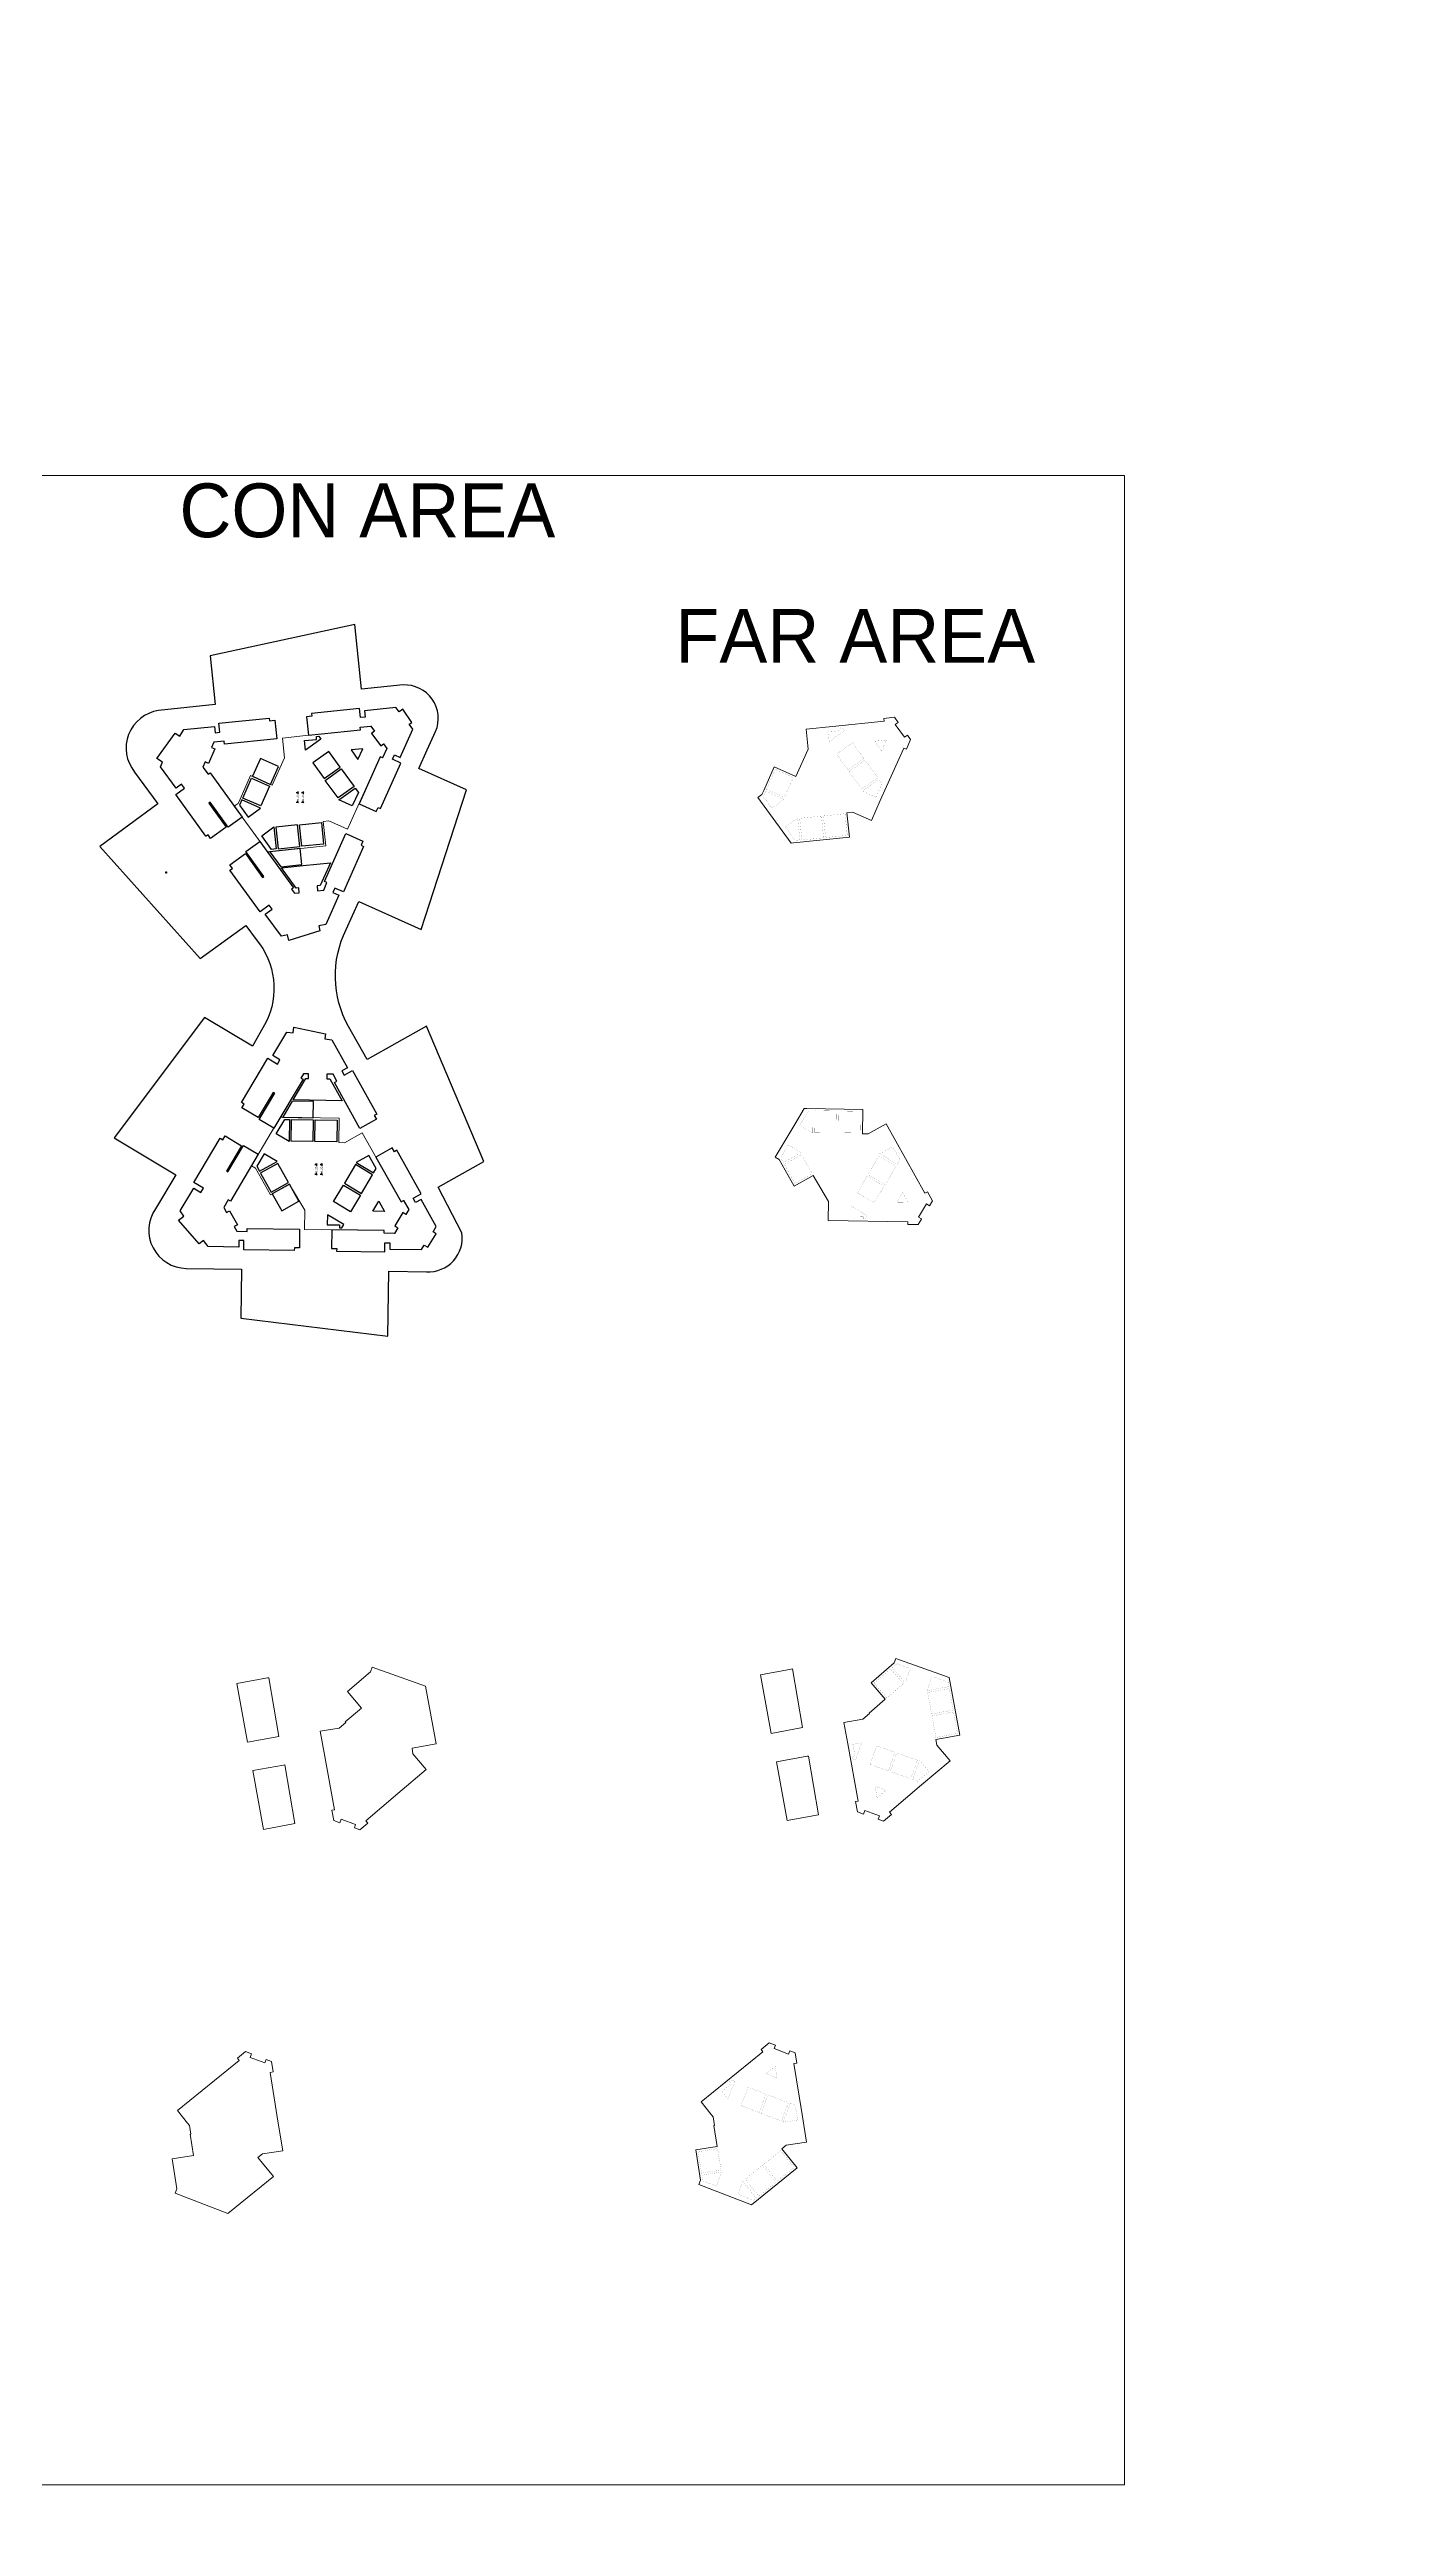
# Model space of a CAD drawing. Header units: metres. Extents: x 256329 to 886268, y -249371 to 355.
# Drawn here: x 283568.8 to 283736.8, y -771.1 to -465 of the extents above; entities that cross this region are included whole.
import ezdxf

# ---------------------------------------------------------------- set-up
doc = ezdxf.new("R2010")
doc.units = ezdxf.units.M
doc.header["$MEASUREMENT"] = 0
doc.header["$PDMODE"] = 35
doc.layers.get('0').update_dxf_attribs({"lineweight": 18})
doc.layers.get('Defpoints').update_dxf_attribs({"lineweight": 20})
doc.layers.add('A-AREA-BUILT UP', color=30, linetype='Continuous', lineweight=0, plot=False)
doc.layers.add('A-AREA-BUP DUCTS', color=114, linetype='Continuous', lineweight=0, plot=False)
doc.layers.add('A_TEXT', color=4, linetype='Continuous', lineweight=0, transparency=0.3)
for name, color, linetype in [('BLK_1_FLR_4_BLT_UP_AREA', 7, 'Continuous'), ('BLK_1_FLR_4_CARPET_AREA', 34, 'Continuous'), ('BLK_1_FLR_4_EXIT_WIDTH_STAIR', 7, 'Continuous')]:
    doc.layers.add(name, color=color, linetype=linetype)
doc.layers.add('BLK_1_FLR_4_BLT_UP_AREA_DEDUCT', color=7, linetype='Continuous', plot=False)
doc.styles.get("Standard").update_dxf_attribs({"font": 'arial.ttf'})
doc.dimstyles.new('METRIC DIM', dxfattribs={"dimtxt": 0.23, "dimasz": 0.18, "dimexe": 0.1, "dimexo": 0.1, "dimgap": 0.09, "dimtad": 0, "dimzin": 0, "dimdsep": 46, "dimtxsty": 'Standard', "dimblk": 'OBLIQUE', "dimcen": 0, "dimdle": 0.1, "dimclrd": 147, "dimclre": 147, "dimclrt": 7, "dimadec": 0, "dimazin": 0, "dimtfac": 1, "dimtofl": 0, "dimtmove": 0, "dimatfit": 2, "dimfxl": 0.125, "dimtolj": 1, "dimtzin": 0, "dimarcsym": 0})

# ---------------------------------------------------------------- blocks, each defined once
blk = doc.blocks.new('_Oblique')
at = {"color": 0, "linetype": 'ByBlock', "lineweight": -2}
blk.add_line((-0.5, -0.5), (0.5, 0.5), dxfattribs=at)
blk = doc.blocks.new('*D142')
at = {"layer": 'BLK_1_FLR_4_EXIT_WIDTH_STAIR', "color": 147, "lineweight": -2, "transparency": 16777216}
for p, q in [((283599.983111, -557.134386), (283600.290174, -557.134386)), ((283599.983111, -558.335986), (283600.290174, -558.335986)), ((283600.190174, -557.034386), (283600.190174, -557.357686)), ((283600.190174, -558.435986), (283600.190174, -558.112686))]:
    blk.add_line(p, q, dxfattribs=at)
at = {"layer": 'Defpoints', "color": 0, "transparency": 16777216}
for p in [(283599.883111, -557.134386), (283599.883111, -558.335986), (283600.190174, -558.335986)]:
    blk.add_point(p, dxfattribs=at)
at = {"layer": 'BLK_1_FLR_4_EXIT_WIDTH_STAIR', "color": 147, "lineweight": -2, "transparency": 16777216, "xscale": 0.18, "yscale": 0.18, "zscale": 0.18}
for p, rotation in [((283600.190174, -557.134386), 90), ((283600.190174, -558.335986), 270)]:
    blk.add_blockref('_Oblique', p, dxfattribs=dict(at, rotation=rotation))
at = {"layer": 'BLK_1_FLR_4_EXIT_WIDTH_STAIR', "color": 7, "transparency": 16777216, "insert": (283600.190174, -557.735186), "char_height": 0.23, "attachment_point": 5, "rotation": 90}
blk.add_mtext('\\A1;1.20', dxfattribs=at)
blk = doc.blocks.new('*D143')
at = {"layer": 'BLK_1_FLR_4_EXIT_WIDTH_STAIR', "color": 147, "lineweight": -2, "transparency": 16777216}
for p, q in [((283599.322165, -557.134386), (283599.629228, -557.134386)), ((283599.322165, -558.335986), (283599.629228, -558.335986)), ((283599.529228, -557.034386), (283599.529228, -557.357686)), ((283599.529228, -558.435986), (283599.529228, -558.112686))]:
    blk.add_line(p, q, dxfattribs=at)
at = {"layer": 'Defpoints', "color": 0, "transparency": 16777216}
for p in [(283599.222165, -557.134386), (283599.222165, -558.335986), (283599.529228, -558.335986)]:
    blk.add_point(p, dxfattribs=at)
at = {"layer": 'BLK_1_FLR_4_EXIT_WIDTH_STAIR', "color": 147, "lineweight": -2, "transparency": 16777216, "xscale": 0.18, "yscale": 0.18, "zscale": 0.18}
for p, rotation in [((283599.529228, -557.134386), 90), ((283599.529228, -558.335986), 270)]:
    blk.add_blockref('_Oblique', p, dxfattribs=dict(at, rotation=rotation))
at = {"layer": 'BLK_1_FLR_4_EXIT_WIDTH_STAIR', "color": 7, "transparency": 16777216, "insert": (283599.529228, -557.735186), "char_height": 0.23, "attachment_point": 5, "rotation": 90}
blk.add_mtext('\\A1;1.20', dxfattribs=at)
blk = doc.blocks.new('*D144')
at = {"layer": 'BLK_1_FLR_4_EXIT_WIDTH_STAIR', "color": 147, "lineweight": -2, "transparency": 16777216}
for p, q in [((283602.282371, -603.241724), (283602.589435, -603.241724)), ((283602.282371, -604.443324), (283602.589435, -604.443324)), ((283602.489435, -603.141724), (283602.489435, -603.465024)), ((283602.489435, -604.543324), (283602.489435, -604.220024))]:
    blk.add_line(p, q, dxfattribs=at)
at = {"layer": 'Defpoints', "color": 0, "transparency": 16777216}
for p in [(283602.182371, -603.241724), (283602.182371, -604.443324), (283602.489435, -604.443324)]:
    blk.add_point(p, dxfattribs=at)
at = {"layer": 'BLK_1_FLR_4_EXIT_WIDTH_STAIR', "color": 147, "lineweight": -2, "transparency": 16777216, "xscale": 0.18, "yscale": 0.18, "zscale": 0.18}
for p, rotation in [((283602.489435, -603.241724), 90), ((283602.489435, -604.443324), 270)]:
    blk.add_blockref('_Oblique', p, dxfattribs=dict(at, rotation=rotation))
at = {"layer": 'BLK_1_FLR_4_EXIT_WIDTH_STAIR', "color": 7, "transparency": 16777216, "insert": (283602.489435, -603.842524), "char_height": 0.23, "attachment_point": 5, "rotation": 90}
blk.add_mtext('\\A1;1.20', dxfattribs=at)
blk = doc.blocks.new('*D145')
at = {"layer": 'BLK_1_FLR_4_EXIT_WIDTH_STAIR', "color": 147, "lineweight": -2, "transparency": 16777216}
for p, q in [((283601.621426, -603.241724), (283601.928489, -603.241724)), ((283601.621426, -604.443324), (283601.928489, -604.443324)), ((283601.828489, -603.141724), (283601.828489, -603.465024)), ((283601.828489, -604.543324), (283601.828489, -604.220024))]:
    blk.add_line(p, q, dxfattribs=at)
at = {"layer": 'Defpoints', "color": 0, "transparency": 16777216}
for p in [(283601.521426, -603.241724), (283601.521426, -604.443324), (283601.828489, -604.443324)]:
    blk.add_point(p, dxfattribs=at)
at = {"layer": 'BLK_1_FLR_4_EXIT_WIDTH_STAIR', "color": 147, "lineweight": -2, "transparency": 16777216, "xscale": 0.18, "yscale": 0.18, "zscale": 0.18}
for p, rotation in [((283601.828489, -603.241724), 90), ((283601.828489, -604.443324), 270)]:
    blk.add_blockref('_Oblique', p, dxfattribs=dict(at, rotation=rotation))
at = {"layer": 'BLK_1_FLR_4_EXIT_WIDTH_STAIR', "color": 7, "transparency": 16777216, "insert": (283601.828489, -603.842524), "char_height": 0.23, "attachment_point": 5, "rotation": 90}
blk.add_mtext('\\A1;1.20', dxfattribs=at)

msp = doc.modelspace()

# ---------------------------------------------------------------- linework, layer by layer
at = {"color": 6, "ltscale": 0.05, "elevation": -101.239328}
msp.add_lwpolyline([(283391.534286, -517.867031), (283701.955427, -517.867031), (283701.955427, -766.872472), (283391.534286, -766.872472)], close=True, dxfattribs=at)
at = {"layer": 'A-AREA-BUILT UP'}
for points, elevation in [([(283673.459712, -547.813466), (283672.165238, -547.949376), (283672.207564, -548.297263), (283665.767937, -548.967084), (283662.509082, -549.306056), (283662.764094, -551.74923), (283661.251036, -555.146765), (283658.57516, -553.953205), (283657.270408, -556.874655), (283657.038543, -557.398192), (283656.552878, -557.750512), (283660.660367, -563.415377), (283660.950102, -563.38902), (283667.893828, -562.663907), (283667.581532, -559.651349), (283668.273866, -559.568202), (283670.602331, -560.607008), (283671.70507, -558.1327), (283672.486558, -556.386614), (283674.610248, -551.627766), (283674.940085, -551.77496), (283675.469865, -550.587807), (283675.058781, -550.021229), (283674.694582, -550.285476), (283673.563881, -548.72702), (283673.929869, -548.461486)], 98.964016), ([(283608.566601, -548.897166), (283607.272126, -549.033077), (283607.314452, -549.380964), (283600.874825, -550.050785), (283597.61597, -550.389756), (283597.870982, -552.832931), (283596.357924, -556.230466), (283593.682048, -555.036905), (283592.377296, -557.958355), (283592.145431, -558.481892), (283591.659766, -558.834213), (283595.767255, -564.499077), (283596.05699, -564.47272), (283603.000716, -563.747607), (283602.68842, -560.73505), (283603.380754, -560.651902), (283605.709219, -561.690708), (283606.811958, -559.2164), (283607.593446, -557.470315), (283609.717136, -552.711467), (283610.046973, -552.85866), (283610.576753, -551.671507), (283610.165669, -551.10493), (283609.801471, -551.369176), (283608.670769, -549.810721), (283609.036757, -549.545187)], -202.251715), ([(283670.19227, -599.460161), (283669.495263, -599.439628), (283669.535314, -596.410708), (283662.602857, -596.313814), (283662.263587, -596.312688), (283661.142512, -598.193732), (283658.682303, -602.324811), (283659.197691, -602.632017), (283661.038106, -605.925072), (283663.398268, -604.620324), (283665.289745, -607.834122), (283665.257673, -610.197682), (283675.123869, -610.331491), (283675.113006, -610.681847), (283676.412835, -610.699086), (283676.822493, -610.011933), (283676.831984, -610.000302), (283676.435957, -609.781503), (283677.421917, -608.127674), (283677.808451, -608.358113), (283678.166903, -607.756854), (283677.540854, -606.617333), (283677.217158, -606.798316), (283672.418995, -598.216609)], -2.288211), ([(283605.299158, -600.543862), (283604.602151, -600.523328), (283604.642202, -597.494408), (283597.709745, -597.397515), (283597.370475, -597.396389), (283596.2494, -599.277433), (283593.789191, -603.408512), (283594.304579, -603.715717), (283596.144994, -607.008773), (283598.505157, -605.704025), (283600.396633, -608.917823), (283600.364561, -611.281383), (283610.230758, -611.415192), (283610.219894, -611.765548), (283611.519723, -611.782787), (283611.929381, -611.095634), (283611.938872, -611.084002), (283611.542846, -610.865203), (283612.528806, -609.211374), (283612.915339, -609.441813), (283613.273792, -608.840555), (283612.647742, -607.701033), (283612.324046, -607.882017), (283607.525884, -599.30031)], -101.239328), ([(283595.779938, -666.883705), (283591.9892, -667.567338), (283593.302305, -674.836158), (283597.17537, -674.126159), (283595.929517, -666.85673)], -101.075355), ([(283607.437385, -670.611612), (283605.688821, -668.554301), (283608.54889, -666.105908), (283608.751433, -665.538213), (283615.35868, -667.898437), (283616.666251, -675.049899), (283613.687808, -675.596798), (283613.802596, -676.284595), (283615.453953, -678.227243), (283611.933245, -681.221679), (283607.961553, -684.595454), (283608.197332, -684.873046), (283607.206645, -685.714512), (283606.547547, -685.480049), (283606.698953, -685.056284), (283604.885406, -684.407306), (283604.733226, -684.832566), (283603.980505, -684.563204), (283603.745787, -683.284629), (283604.093408, -683.227167), (283602.795708, -676.145745), (283602.30697, -673.488986), (283604.637975, -673.09591), (283605.469677, -672.388343), (283605.418197, -672.327774)], -202.281922), ([(283660.67305, -665.800005), (283656.882311, -666.483637), (283658.195417, -673.752457), (283662.068482, -673.042459), (283660.822629, -665.773029)], 98.83689), ([(283672.330497, -669.527911), (283670.581933, -667.470601), (283673.442001, -665.022207), (283673.644545, -664.454512), (283680.251792, -666.814737), (283681.559363, -673.966199), (283678.58092, -674.513098), (283678.695707, -675.200894), (283680.347065, -677.143543), (283676.826357, -680.137979), (283672.854665, -683.511754), (283673.090444, -683.789345), (283672.099757, -684.630812), (283671.440659, -684.396349), (283671.592065, -683.972584), (283669.778518, -683.323605), (283669.626338, -683.748866), (283668.873617, -683.479504), (283668.638899, -682.200928), (283668.98652, -682.143466), (283667.68882, -675.062044), (283667.200082, -672.405286), (283669.531087, -672.01221), (283670.362789, -671.304643), (283670.311309, -671.244073)], -2.369677), ([(283597.761444, -677.678352), (283593.970706, -678.361985), (283595.287409, -685.650722), (283599.156876, -684.920806), (283597.911023, -677.651377)], 0.064158), ([(283662.654556, -676.594652), (283658.863817, -677.278284), (283660.180521, -684.567021), (283664.049987, -683.837106), (283662.804135, -676.567676)], 199.976403), ([(283657.954505, -712.117057), (283658.702377, -712.402824), (283658.540937, -712.825293), (283660.339537, -713.512549), (283660.500161, -713.092183), (283661.154051, -713.342038), (283661.35975, -714.625661), (283661.002439, -714.682737), (283662.008976, -720.986055), (283662.555865, -724.407746), (283660.035004, -724.795319), (283659.492048, -725.236354), (283661.408729, -727.595968), (283655.766339, -732.177983), (283649.225585, -729.678147), (283649.43979, -729.117686), (283648.842805, -725.384682), (283651.510136, -724.968416), (283651.091919, -722.350716), (283651.170902, -722.338123), (283651.001747, -721.263749), (283650.764921, -720.980274), (283649.504882, -719.427758), (283657.172141, -713.208838), (283656.944676, -712.938264)], 98.765998), ([(283593.061393, -713.200758), (283593.809266, -713.486524), (283593.647825, -713.908993), (283595.446425, -714.596249), (283595.607049, -714.175883), (283596.260939, -714.425739), (283596.466638, -715.709362), (283596.109327, -715.766437), (283597.115864, -722.069755), (283597.662753, -725.491446), (283595.141893, -725.879019), (283594.598937, -726.320055), (283596.515617, -728.679669), (283590.873227, -733.261683), (283584.332473, -730.761848), (283584.546678, -730.201387), (283583.949693, -726.468383), (283586.617024, -726.052117), (283586.198808, -723.434416), (283586.27779, -723.421824), (283586.108635, -722.34745), (283585.871809, -722.063975), (283584.611771, -720.511458), (283592.279029, -714.292538), (283592.051564, -714.021965)], -202.449733)]:
    msp.add_lwpolyline(points, close=True, dxfattribs=dict(at, elevation=elevation))
at = {"layer": 'A-AREA-BUP DUCTS', "const_width": 0.01}
for points, elevation in [([(283667.017797, -549.093445), (283667.277896, -549.452131), (283665.37993, -550.826957), (283665.25426, -549.618774), (283666.75756, -549.472728), (283666.736345, -549.12303)], -303.666874), ([(283672.481552, -550.631443), (283671.018139, -550.78366), (283671.866679, -551.953941)], 98.804676), ([(283668.253184, -550.974691), (283666.290424, -552.397727), (283667.697032, -554.337708), (283669.657598, -552.908253)], -303.666874), ([(283669.809852, -553.11458), (283671.395181, -555.30486), (283669.412918, -556.708143), (283667.826365, -554.552732)], -303.783574), ([(283658.269139, -559.096699), (283659.787306, -557.998729), (283657.497943, -556.981964), (283657.209795, -557.628823)], -202.562107), ([(283659.829091, -557.715738), (283657.601258, -556.751262), (283658.701198, -554.28547), (283660.936124, -555.283681)], -202.562107), ([(283671.540951, -555.506111), (283671.929177, -556.037533), (283671.177031, -557.722898), (283669.507905, -556.982309)], -303.666874), ([(283664.403423, -560.06076), (283661.718017, -560.341109), (283661.998839, -563.031048), (283664.686764, -562.750436)], -303.783574), ([(283667.6183, -562.444391), (283664.935413, -562.724478), (283664.655737, -560.045523), (283667.341143, -559.765173)], -303.783574), ([(283661.464846, -560.3126), (283661.751174, -563.054493), (283661.182729, -563.110293), (283659.949116, -561.409357)], -303.740933), ([(283663.38242, -596.574734), (283663.343893, -599.331269), (283661.735033, -598.37101), (283662.810313, -596.567444)], -303.698292), ([(283663.633518, -596.57458), (283666.333254, -596.612314), (283666.292883, -599.313724), (283663.593542, -599.275996)], -303.698292), ([(283666.583229, -596.615808), (283669.282966, -596.653542), (283669.245409, -599.340623), (283666.54352, -599.306175)], -303.698292), ([(283659.69267, -603.005233), (283661.881291, -601.786657), (283660.271468, -600.824407), (283659.348065, -602.382712)], -303.698292), ([(283661.954023, -602.029556), (283659.855801, -603.202207), (283659.822886, -603.224492), (283661.132089, -605.584674), (283663.271292, -604.386544)], -202.562107), ([(283672.302593, -605.740975), (283673.679915, -603.428991), (283671.577164, -602.169027), (283670.196638, -604.48639)], -303.698292), ([(283673.811257, -603.209765), (283674.144404, -602.639761), (283673.234933, -601.031822), (283671.653913, -601.924566)], -303.698292), ([(283670.946331, -608.017606), (283668.840375, -606.763021), (283670.074891, -604.70745), (283672.174644, -605.955751)], -303.698292), ([(283669.59406, -609.651392), (283669.58483, -609.999726), (283669.88227, -609.999701), (283670.109229, -609.618168), (283668.093936, -608.419348), (283668.077379, -609.622105)], -202.562107), ([(283674.467525, -606.700084), (283675.177116, -607.968916), (283673.723585, -607.948866)], 98.804676), ([(283672.990114, -665.750625), (283674.569355, -667.608715), (283672.512568, -669.356835), (283670.935243, -667.500041)], -2.288211), ([(283675.434309, -665.730755), (283674.804316, -667.497517), (283673.176265, -665.585462), (283673.746699, -665.120633)], -202.505803), ([(283678.124613, -666.691155), (283677.496399, -668.457116), (283680.20777, -667.96137), (283680.104959, -667.399072)], -202.505803), ([(283680.252825, -668.205105), (283680.737693, -670.859794), (283678.068008, -671.349336), (283677.582391, -668.693366)], -2.288211), ([(283680.783156, -671.105626), (283678.114167, -671.595041), (283678.598359, -674.255601), (283681.268274, -673.761687)], -2.288211), ([(283669.405848, -674.90397), (283668.301252, -675.102333), (283668.576323, -676.587049), (283668.234033, -676.660927), (283668.289191, -676.93061), (283668.635216, -677.049432)], -303.826214), ([(283673.525769, -676.094857), (283671.260632, -675.302361), (283670.444077, -677.591454), (283672.70072, -678.408578)], -2.288211), ([(283673.761422, -676.178331), (283676.304469, -677.085475), (283675.484132, -679.385174), (283672.942378, -678.474404)], -2.288211), ([(283676.339315, -679.698934), (283675.717627, -679.4773), (283676.560878, -677.111967), (283677.751192, -678.499709)], -303.647188), ([(283671.051205, -680.308719), (283672.420381, -680.796836), (283671.31292, -681.738635), (283671.051205, -680.308719)], 98.804676), ([(283657.547386, -715.944327), (283658.905051, -716.463603), (283658.675884, -715.028006)], 98.762035), ([(283653.675714, -716.867227), (283653.257244, -716.707163), (283653.027353, -716.894189), (283653.24818, -717.158029), (283652.079303, -718.121938), (283652.84215, -719.046998)], -303.826214), ([(283655.322328, -717.611906), (283657.563779, -718.468487), (283656.689632, -720.753978), (283654.455392, -719.877271)], -303.451935), ([(283657.807273, -718.562869), (283660.328904, -719.526672), (283659.454757, -721.812163), (283656.940337, -720.828233)], -303.576706), ([(283660.551249, -719.611899), (283661.169634, -719.848417), (283661.460399, -721.669583), (283659.658306, -721.951256)], -303.900273), ([(283651.975135, -727.878592), (283649.555922, -728.266783), (283649.130054, -725.60058), (283651.549227, -725.215341)], -202.569206), ([(283652.070002, -728.118522), (283649.597076, -728.518056), (283649.708858, -729.222963), (283651.403303, -729.861878)], -303.900273), ([(283657.073045, -727.305229), (283654.972312, -729.020711), (283656.670144, -731.123742), (283658.762273, -729.416982)], -202.569206), ([(283661.040166, -727.542393), (283659.360367, -725.474403), (283657.265273, -727.176725), (283658.955059, -729.244753)], -303.815841), ([(283654.678641, -729.293598), (283654.077478, -730.89333), (283656.033329, -731.637368), (283656.362551, -731.366439)], -303.900273)]:
    msp.add_lwpolyline(points, close=True, dxfattribs=dict(at, elevation=elevation))
at = {"layer": 'BLK_1_FLR_4_BLT_UP_AREA', "color": 14, "elevation": -402.455059}
msp.add_lwpolyline([(283582.168547, -558.545826), (283575.013824, -563.819304), (283587.433037, -577.72022), (283593.101213, -573.607186), (283594.367653, -575.352468, -0.299105), (283595.588335, -585.648254), (283593.917754, -588.57747), (283587.966667, -585.032446), (283576.786353, -599.957805), (283584.420904, -604.508521), (283581.895158, -608.739575, 0.598094), (283585.708856, -616.115621), (283592.575, -616.212104), (283592.489638, -622.288853), (283610.691463, -624.517384), (283610.804679, -616.468265), (283615.482026, -616.53399, 0.48087), (283619.856472, -611.72105), (283616.940242, -606.040497), (283622.599898, -602.8778), (283615.499044, -586.120636), (283608.114642, -590.247626), (283605.812712, -586.128792, -0.247903), (283605.541327, -574.126123), (283607.106768, -570.653612), (283614.81891, -574.129195), (283620.451072, -556.823028), (283614.540197, -554.159211), (283615.57211, -551.871258), (283616.603459, -549.583049, 0.55286), (283612.582598, -543.808083), (283607.43583, -544.343404), (283606.599172, -536.337338), (283588.672004, -540.193783), (283589.303139, -546.238323), (283582.26324, -546.983369, 0.58126), (283579.314093, -554.607143)], format="xyb", close=True, dxfattribs=at)
at = {"layer": 'BLK_1_FLR_4_BLT_UP_AREA_DEDUCT', "color": 14}
for points, elevation in [([(283607.11674, -558.53281), (283609.243717, -559.48086), (283609.469173, -558.979196), (283609.770387, -559.114567), (283612.299972, -553.485964), (283611.249446, -553.018101), (283611.493761, -552.470096), (283612.224435, -552.795849), (283613.790084, -549.284058), (283613.338006, -548.661124), (283613.653498, -548.44582), (283612.530846, -546.800761), (283612.083137, -547.125675), (283611.725634, -546.63306), (283611.725634, -546.63306), (283611.69615, -546.592434), (283607.795237, -547.000675), (283607.878505, -547.79633), (283607.281763, -547.858781), (283607.162044, -546.715029), (283601.222009, -547.33578), (283601.258619, -547.686105), (283600.612139, -547.753662), (283600.874825, -550.050785), (283607.314452, -549.380964), (283607.272126, -549.033077), (283608.566601, -548.897166), (283609.036757, -549.545187), (283608.670744, -549.810749), (283609.801471, -551.369176), (283610.165674, -551.104937), (283610.576753, -551.671507), (283610.046973, -552.85866), (283609.717136, -552.711467), (283607.121469, -558.534918)], -202.251715), ([(283596.681254, -548.173097), (283596.923586, -550.473034), (283590.450289, -551.135098), (283590.414079, -550.786977), (283589.13585, -550.919932), (283588.854252, -551.552579), (283589.265051, -551.73566), (283588.465845, -553.527488), (283588.055409, -553.344422), (283587.770458, -553.983799), (283588.416379, -554.874184), (283588.659211, -554.698024), (283592.631722, -560.176872), (283590.905424, -561.429184), (283588.670696, -558.348636), (283588.508735, -558.466052), (283590.65422, -561.425482), (283588.72846, -562.822485), (283588.405481, -562.377305), (283588.162686, -562.553453), (283588.155679, -562.558538), (283584.406796, -557.391242), (283585.486398, -556.607741), (283585.133955, -556.122152), (283584.459382, -556.61171), (283582.518542, -553.937385), (283582.748884, -553.369139), (283582.064621, -552.941241), (283584.335271, -549.803839), (283584.894808, -550.160176), (283585.428955, -549.341365), (283589.201841, -548.946522), (283589.285109, -549.742177), (283589.88185, -549.679726), (283589.76135, -548.536054), (283596.00264, -547.916837), (283596.034623, -548.239205)], -101.239328), ([(283602.124685, -550.177146), (283602.384784, -550.535831), (283600.486818, -551.910658), (283600.361148, -550.702474), (283601.864448, -550.556428), (283601.843233, -550.20673)], -604.882606), ([(283596.156385, -556.140183), (283597.143236, -553.930539), (283594.897279, -552.92747), (283593.912553, -555.135022)], -503.859304), ([(283603.360072, -552.058392), (283601.397312, -553.481428), (283602.80392, -555.421408), (283604.764487, -553.991954)], -604.882606), ([(283607.58844, -551.715143), (283606.125027, -551.867361), (283606.973567, -553.037641)], -202.411055), ([(283594.935979, -558.799438), (283592.708146, -557.834962), (283593.808086, -555.369171), (283596.043013, -556.367382)], -503.777838), ([(283604.91674, -554.198281), (283606.502069, -556.38856), (283604.519806, -557.791844), (283602.933254, -555.636433)], -604.999305), ([(283606.647839, -556.589811), (283607.036065, -557.121234), (283606.28392, -558.806598), (283604.614793, -558.066009)], -604.882606), ([(283593.376027, -560.180399), (283594.894194, -559.082429), (283592.604832, -558.065664), (283592.316683, -558.712524)], -503.777838), ([(283605.467244, -562.23309), (283607.59526, -563.182376), (283607.371197, -563.684662), (283607.690954, -563.827298), (283605.1798, -569.459864), (283604.128114, -568.990993), (283603.883516, -569.539631), (283604.614355, -569.865458), (283602.999344, -573.487969), (283602.130855, -573.674784), (283602.263213, -574.290106), (283598.416463, -575.501052), (283598.274739, -574.775876), (283597.495799, -574.943429), (283595.506171, -572.201877), (283596.355887, -571.585213), (283596.003474, -571.099615), (283594.871266, -571.921293), (283591.129317, -566.763112), (283591.429848, -566.545068), (283591.109213, -566.10308), (283593.035356, -564.705795), (283595.174948, -567.655201), (283595.336794, -567.537792), (283593.107084, -564.464088), (283594.833401, -563.211792), (283598.987398, -568.937932), (283598.74588, -569.113139), (283599.114023, -569.620615), (283599.689454, -569.58744), (283599.653337, -568.960981), (283599.338825, -568.993852), (283597.515894, -566.48254), (283600.19061, -566.203847), (283603.579152, -565.851297), (283602.317185, -568.680109), (283601.918032, -568.721826), (283601.980655, -569.32101), (283602.746733, -569.240943), (283603.146697, -568.303054), (283602.823548, -568.158887)], -202.297639), ([(283596.571734, -561.396301), (283596.858062, -564.138193), (283596.289617, -564.193994), (283595.056004, -562.493058)], -604.956664), ([(283599.510311, -561.144461), (283596.824905, -561.42481), (283597.105728, -564.114749), (283599.793652, -563.834137)], -604.999305), ([(283602.725188, -563.528092), (283600.042301, -563.808178), (283599.762625, -561.129223), (283602.448031, -560.848874)], -604.999305), ([(283599.826631, -564.07918), (283596.05699, -564.47272), (283597.408722, -566.33615), (283600.034274, -566.069728)], -202.453696), ([(283605.029156, -595.347752), (283598.95738, -595.224541), (283600.523237, -592.599311), (283600.839431, -592.603757), (283600.847868, -592.003817), (283600.242968, -591.99531), (283599.921966, -592.533844), (283600.178243, -592.686602), (283596.555787, -598.762957), (283594.724325, -597.67112), (283596.669395, -594.409297), (283596.497284, -594.306664), (283594.629282, -597.439246), (283592.585038, -596.221958), (283592.866615, -595.749609), (283592.54682, -595.558988), (283595.810664, -590.085726), (283597.011989, -590.802106), (283597.321104, -590.266662), (283596.417552, -589.749046), (283598.152505, -586.839637), (283598.943359, -586.936443), (283599.032656, -586.20668), (283602.945758, -587.058503), (283602.86913, -587.684521), (283603.764661, -587.79414), (283605.699315, -591.257297), (283605.000411, -591.646938), (283605.293369, -592.17135), (283606.297504, -591.610435), (283609.307603, -596.996047), (283609.00062, -597.164448), (283609.268962, -597.64652), (283607.234443, -598.783013), (283604.059459, -593.10047), (283604.382736, -592.919721), (283603.895103, -592.046672), (283603.124929, -592.03584), (283603.116491, -592.635781), (283603.516366, -592.641405), (283605.029161, -595.347836)], -202.411055), ([(283601.459785, -595.449751), (283598.853114, -595.413608), (283597.661392, -597.397322), (283601.450486, -597.449798)], -303.503942), ([(283599.753131, -611.273086), (283599.752278, -613.575823), (283599.102339, -613.566972), (283599.09747, -613.921774), (283592.825663, -613.832714), (283592.841949, -612.685814), (283592.24201, -612.677295), (283592.230651, -613.477215), (283588.437543, -613.423352), (283587.831907, -612.655908), (283587.306692, -613.061132), (283584.76303, -610.140699), (283585.406028, -609.652985), (283584.939559, -608.996924), (283586.63199, -606.158823), (283587.533816, -606.696605), (283587.84112, -606.181276), (283586.638685, -605.464233), (283589.908411, -599.981106), (283590.229448, -600.172466), (283590.511019, -599.700088), (283592.55498, -600.917611), (283590.683122, -604.057997), (283590.855917, -604.160993), (283592.804483, -600.891915), (283594.63786, -601.98473), (283591.17286, -607.79784), (283590.915166, -607.644237), (283590.351955, -608.589115), (283590.693264, -609.200268), (283591.086149, -608.980855), (283592.048526, -610.704104), (283591.649829, -610.913104), (283591.987497, -611.517742), (283593.272421, -611.535177), (283593.27717, -611.18521)], -101.239328), ([(283598.489308, -597.658435), (283598.450781, -600.414969), (283596.841921, -599.454711), (283597.917201, -597.651145)], -604.914023), ([(283598.740406, -597.658281), (283601.440142, -597.696015), (283601.399771, -600.397424), (283598.70043, -600.359696)], -604.914023), ([(283601.690118, -597.699508), (283604.389854, -597.737242), (283604.352297, -600.424324), (283601.650409, -600.389875)], -604.914023), ([(283594.799558, -604.088934), (283596.988179, -602.870358), (283595.378356, -601.908107), (283594.454953, -603.466412)], -604.914023), ([(283603.74761, -611.326743), (283603.715125, -613.639041), (283604.351928, -613.64799), (283604.346969, -614.000185), (283610.318784, -614.083695), (283610.335107, -612.934216), (283610.935062, -612.942736), (283610.923703, -613.742655), (283614.845525, -613.798345), (283615.182977, -613.232456), (283615.655687, -613.511738), (283616.695014, -611.826498), (283616.295787, -611.588431), (283616.688852, -610.929279), (283614.813657, -607.572558), (283614.115247, -607.962717), (283613.822628, -607.438909), (283614.825667, -606.8764), (283611.82261, -601.487339), (283611.512635, -601.660554), (283611.244085, -601.180574), (283609.20998, -602.317184), (283612.324112, -607.882136), (283612.647742, -607.701033), (283613.273792, -608.840555), (283612.915339, -609.441813), (283612.528815, -609.21138), (283611.542884, -610.865226), (283611.938872, -611.084002), (283611.519723, -611.782787), (283610.219894, -611.765548), (283610.225001, -611.415108)], -101.239328), ([(283608.918145, -604.293466), (283609.251292, -603.723461), (283608.341821, -602.115522), (283606.760801, -603.008267)], -604.914023), ([(283597.060911, -603.113257), (283594.962689, -604.285907), (283594.929774, -604.308192), (283596.238977, -606.668375), (283598.37818, -605.470245)], -503.777838), ([(283598.497718, -605.690723), (283596.366219, -606.886247), (283597.546193, -608.995235), (283599.678793, -607.802533)], -604.999305), ([(283606.053219, -609.101307), (283603.947263, -607.846722), (283605.181779, -605.79115), (283607.281532, -607.039452)], -604.914023), ([(283607.409481, -606.824675), (283608.786804, -604.512692), (283606.684053, -603.252728), (283605.303526, -605.57009)], -604.914023), ([(283609.574413, -607.783784), (283610.284005, -609.052617), (283608.830474, -609.032566)], -202.411055), ([(283604.700949, -610.735093), (283604.691719, -611.083426), (283604.989158, -611.083401), (283605.216117, -610.701869), (283603.200824, -609.503048), (283603.184267, -610.705805)], -503.777838)]:
    msp.add_lwpolyline(points, close=True, dxfattribs=dict(at, elevation=elevation))
at = {"layer": 'BLK_1_FLR_4_CARPET_AREA', "color": 14}
msp.add_lwpolyline([(283583.168477, -566.95158), (283583.254378, -566.95158), (283583.254378, -567.151917), (283583.168477, -567.151917)], close=True, dxfattribs=at)

# ---------------------------------------------------------------- texts
at = {"layer": 'A_TEXT', "char_height": 10, "width": 175.547662, "attachment_point": 9}
for s, insert in [('\\pxqc;{\\fCentury Gothic|b0|i0|c0|p34;\\H0.66667x;CON AREA}', (283695.92146, -525.595951, 97.180921)), ('\\pxqc;{\\fCentury Gothic|b0|i0|c0|p34;\\H0.66667x;FAR AREA}', (283756.388459, -541.065915, 97.180921))]:
    msp.add_mtext(s, dxfattribs=dict(at, insert=insert))

# ---------------------------------------------------------------- dimensions: what is measured, and where the dimension line sits
at = {"layer": 'BLK_1_FLR_4_EXIT_WIDTH_STAIR', "color": 7}
for base, p1, p2, picture, middle in [((283599.529228, -558.335986, -101.239328), (283599.222165, -557.134386, -101.239328), (283599.222165, -558.335986, -101.239328), '*D143', (283599.529228, -557.735186, -101.239328)), ((283600.190174, -558.335986, -101.239328), (283599.883111, -557.134386, -101.239328), (283599.883111, -558.335986, -101.239328), '*D142', (283600.190174, -557.735186, -101.239328)), ((283601.828489, -604.443324, -101.239328), (283601.521426, -603.241724, -101.239328), (283601.521426, -604.443324, -101.239328), '*D145', (283601.828489, -603.842524, -101.239328)), ((283602.489435, -604.443324, -101.239328), (283602.182371, -603.241724, -101.239328), (283602.182371, -604.443324, -101.239328), '*D144', (283602.489435, -603.842524, -101.239328))]:
    dim = msp.add_linear_dim(base=base, p1=p1, p2=p2, angle=90, dimstyle='METRIC DIM', override={"dimfxl": 0.18}, dxfattribs=at)
    dim.commit()
    dim.dimension.update_dxf_attribs({"geometry": picture, "text_midpoint": middle})

doc.saveas('drawing.dxf')
